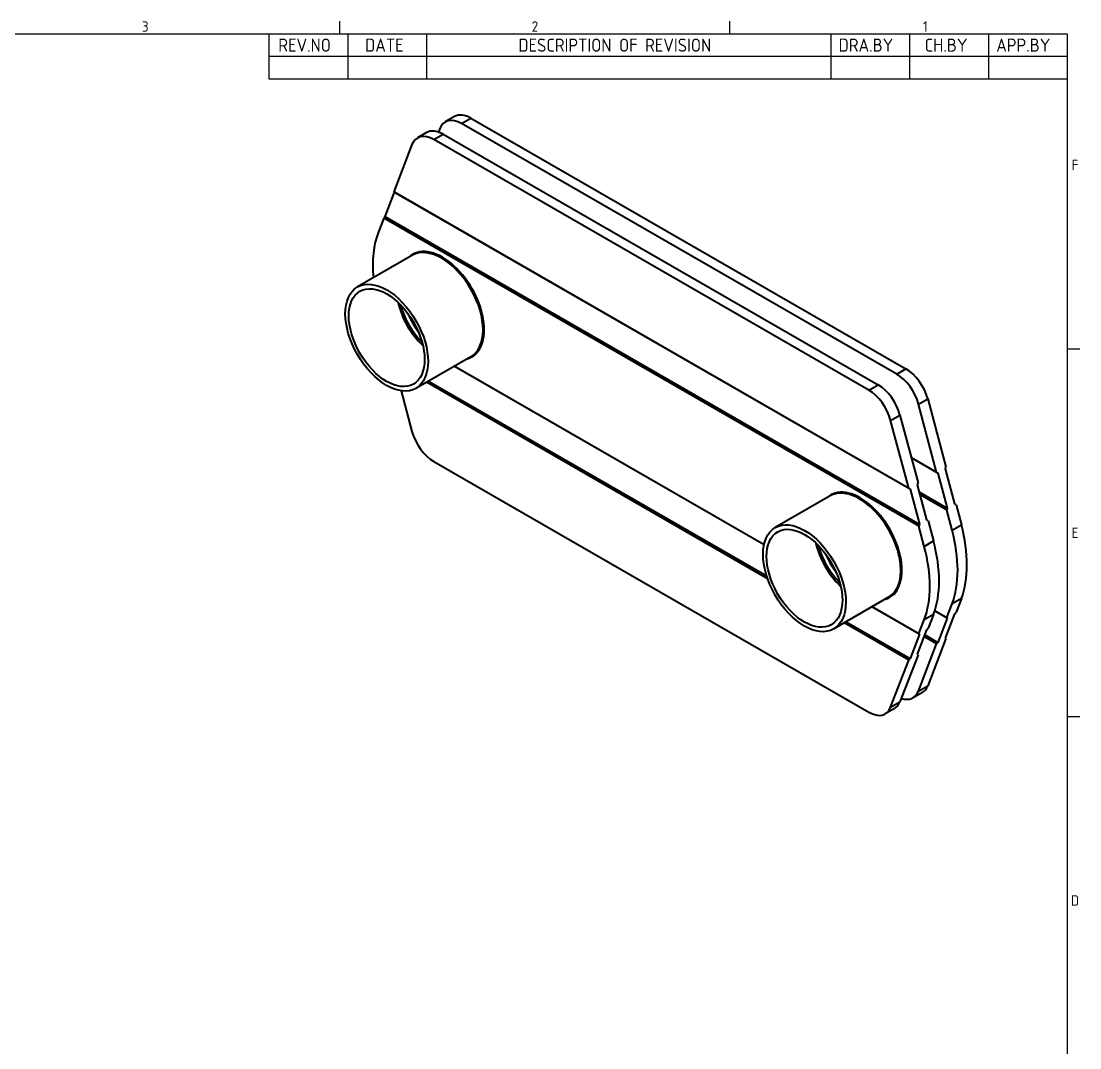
# Model space of a CAD drawing. Header units: millimetres. Extents: x 0 to 1188, y 0 to 840.
# Drawn here: x 769.7 to 1172.8, y 433.9 to 824.8 of the extents above; entities that cross this region are included whole.
import ezdxf

# ---------------------------------------------------------------- set-up
doc = ezdxf.new("R2010")
doc.units = ezdxf.units.MM
doc.header["$LTSCALE"] = 2
doc.layers.get('0').update_dxf_attribs({"color": 3, "lineweight": 25})
for name, color, linetype, lineweight in [('가시적인 것(ISO)', 3, 'Continuous', 40), ('가시적인 좁은 것(ISO)', 3, 'Continuous', 35), ('경계(ISO)', 7, 'Continuous', 25), ('기호(ISO)', 5, 'Continuous', 25)]:
    doc.layers.add(name, color=color, linetype=linetype, lineweight=lineweight)
doc.styles.add('ISO Proportiona M2B', font='isocp.shx')
doc.styles.add('문자 텍스트_PSTEK_POSCO', font='isocp.shx')

# ---------------------------------------------------------------- blocks, each defined once
blk = doc.blocks.new('경계 Default Border')
at = {"layer": '경계(ISO)'}
for p, q in [((445.4999923706055, 410), (445.4999923706055, 412.400016784668)), ((519.7499847412109, 410), (519.7499847412109, 412.400016784668)), ((584.0000152587891, 350), (586.3999938964844, 350)), ((584.0000152587891, 280), (586.3999938964844, 280))]:
    blk.add_line(p, q, dxfattribs=at)
at = {"layer": '경계(ISO)', "flags": 128}
blk.add_lwpolyline([(10, 10), (10, 410), (584.0000152587891, 410), (584.0000152587891, 10), (10, 10)], dxfattribs=at)
at = {"layer": '경계(ISO)', "color": 2, "char_height": 2.000000029802322, "attachment_point": 7, "style": '문자 텍스트_PSTEK_POSCO'}
for s, insert in [('3', (407.8206930345746, 410.3809296778403)), ('2', (482.043492964537, 410.3809296778403)), ('1', (556.5323774223158, 410.4)), ('F', (584.8296930082771, 383.9999999850988)), ('E', (584.8296930082771, 313.9809296629392)), ('D', (584.718846771929, 243.9809296629392))]:
    blk.add_mtext(s, dxfattribs=dict(at, insert=insert))

msp = doc.modelspace()

# ---------------------------------------------------------------- linework, layer by layer
at = {"layer": '가시적인 것(ISO)'}
for p, q in [((934.674384166276, 788.4756626807381), (931.1388502603438, 786.439684111775)), ((940.9122868110813, 787.8627087894552), (1106.599464396383, 692.4498088737563)), ((924.0677824484794, 782.3677269738484), (920.5322485425472, 780.3317484048853)), ((929.070965100291, 783.885596063466), (928.5606928072157, 782.5585136311788)), ((1103.063930490451, 690.4138303047932), (937.3767529051491, 785.8267302204921)), ((1092.457328772654, 684.3058945979035), (926.7701511873524, 779.7187945136025)), ((930.3056850932846, 781.7547730825656), (1095.992862678586, 686.3418731668668)), ((918.4643633824944, 777.7776603565765), (911.5733287280432, 759.8559131751091)), ((908.219753127418, 750.4182551275982), (911.773523797862, 759.6606668538938)), ((911.773523797862, 759.6606668538938), (911.5733287280432, 759.8559131751091)), ((911.5733287280432, 759.8559131751091), (1107.654151231978, 646.9404771974278)), ((1108.161062943346, 646.5686045092896), (911.773523797862, 759.6606668538938)), ((907.7128414160504, 749.8158130925902), (908.219753127418, 750.4182551275982)), ((908.219753127418, 750.4182551275982), (1111.714833613796, 633.2332319366046)), ((907.7128414160504, 749.8158130925902), (905.6799106419114, 744.5287011858161)), ((1111.514638543977, 632.4541635346739), (907.7128414160504, 749.8158130925902)), ((918.6727169874098, 735.6502852097278), (897.7350811478796, 723.5931026205542)), ((940.9046020135052, 697.0439931294661), (919.9669661739747, 684.9868105402924)), ((934.6362566946743, 693.4342931317976), (1052.582547956607, 625.5135412208119)), ((1052.567168476567, 625.4424360265676), (934.5668288722964, 693.3943123079074)), ((1053.917119564919, 612.4818056717287), (923.9885553007041, 687.3026896954768)), ((924.7650899042684, 687.7498662331597), (1053.548976323954, 613.5881583400422)), ((914.3429224293856, 684.0593611803542), (918.4643633825226, 668.5938301309218)), ((1118.260752949775, 653.0484129043173), (1111.369718295312, 678.9067259611111)), ((1114.905252201244, 680.9427045300741), (1121.796286855707, 655.0843914732804)), ((1104.298650483447, 674.8347688231845), (1111.18968513791, 648.9764557663909)), ((1107.654151231978, 646.9404771974278), (1100.763116577515, 672.7987902542214)), ((1108.625961141532, 658.5967205036493), (1118.260752949775, 653.0484129043173)), ((1118.767664661142, 652.6765402161791), (1108.651133262488, 658.5022631954779)), ((926.7701511873839, 657.0867257872396), (1092.457328772685, 561.6738258715408)), ((1121.596091785888, 654.3053230713497), (1121.796286855707, 655.0843914732804)), ((1125.149862456338, 640.9699504986647), (1121.596091785888, 654.3053230713497)), ((1118.260752949775, 653.0484129043173), (1118.767664661142, 652.6765402161791)), ((1118.767664661142, 652.6765402161791), (1122.321435331592, 639.3411676434941)), ((1107.654151231978, 646.9404771974278), (1108.161062943346, 646.5686045092896)), ((1108.161062943346, 646.5686045092896), (1111.714833613795, 633.2332319366046)), ((1110.989490068092, 648.1973873644602), (1111.18968513791, 648.9764557663909)), ((1114.543260738541, 634.8620147917752), (1110.989490068092, 648.1973873644602)), ((1111.723164342526, 645.4443060027595), (1122.321435331592, 639.3411676434941)), ((1077.771742754407, 644.0312496064664), (1056.834106914876, 631.9740670172927)), ((1122.121240261773, 638.5620992415634), (1112.004708863119, 644.3878222208622)), ((1122.321435331592, 639.3411676434941), (1122.121240261773, 638.5620992415634)), ((1124.154171035916, 630.9336133876259), (1122.121240261773, 638.5620992415634)), ((1125.656774167706, 640.5980778105265), (1125.149862456338, 640.9699504986647)), ((1125.656774167706, 640.5980778105265), (1127.689704941848, 632.9695919565892)), ((1111.714833613795, 633.2332319366046), (1111.514638543977, 632.4541635346739)), ((1115.050172449909, 634.490142103637), (1114.543260738541, 634.8620147917752)), ((1115.050172449909, 634.490142103637), (1117.083103224051, 626.8616562496995)), ((1113.547569318119, 624.8256776807364), (1111.514638543977, 632.4541635346739)), ((1100.003627780502, 605.4249575262045), (1079.065991940972, 593.3677749370308)), ((1127.689704941855, 605.0078334751798), (1125.656774167716, 599.7207215684057)), ((1111.714833613806, 591.3815609713376), (1093.665854639293, 601.7752767046459)), ((1093.735282461671, 601.8152575285361), (1111.514638543988, 591.5768072925529)), ((1122.121240261784, 597.6847429994425), (1124.154171035923, 602.9718549062167)), ((1111.514638543988, 591.5768072925529), (1113.547569318126, 596.8639191993271)), ((1117.083103224059, 598.8998977682903), (1115.05017244992, 593.6127858615162)), ((1122.321435331603, 597.4894966782272), (1117.556310878892, 600.2335493509712)), ((1117.578200200412, 600.3009057768276), (1122.121240261784, 597.6847429994425)), ((1122.321435331603, 597.4894966782272), (1118.767664661159, 588.2470849519316)), ((1121.596091785905, 589.8758678071022), (1125.149862456349, 599.1182795333978)), ((1122.121240261784, 597.6847429994425), (1122.321435331603, 597.4894966782272)), ((1125.149862456349, 599.1182795333978), (1125.656774167716, 599.7207215684057)), ((1107.654151231995, 581.5367072100341), (1083.087581067701, 595.6836540922152)), ((1083.864115671265, 596.1308306298981), (1108.161062943362, 582.1391492450421)), ((1110.989490068108, 583.7679321002126), (1114.543260738552, 593.0103438265082)), ((1114.543260738552, 593.0103438265082), (1115.05017244992, 593.6127858615162)), ((1111.714833613806, 591.3815609713376), (1108.161062943362, 582.1391492450421)), ((1111.514638543988, 591.5768072925529), (1111.714833613806, 591.3815609713376)), ((1118.260752949791, 587.6446429169237), (1113.528041943526, 590.3700299272627)), ((1113.809586464119, 591.1022522960963), (1118.767664661159, 588.2470849519316)), ((1121.796286855724, 589.6806214858868), (1114.905252201272, 571.7588743044195)), ((1121.796286855724, 589.6806214858868), (1121.596091785905, 589.8758678071022)), ((1111.36971829534, 569.7228957354562), (1118.260752949791, 587.6446429169237)), ((1118.767664661159, 588.2470849519316), (1118.260752949791, 587.6446429169237)), ((1100.763116577543, 563.6149600285667), (1107.654151231995, 581.5367072100341)), ((1111.189685137927, 583.5726857789973), (1104.298650483476, 565.65093859753)), ((1108.161062943362, 582.1391492450421), (1107.654151231995, 581.5367072100341)), ((1111.189685137927, 583.5726857789973), (1110.989490068108, 583.7679321002126)), ((1112.837367041219, 569.2047862561107), (1109.301833135287, 567.1688076871475)), ((1102.230765323423, 563.0968505492211), (1098.695231417491, 561.0608719802578))]:
    msp.add_line(p, q, dxfattribs=at)
for centre, major_axis, ratio, start_param, end_param in [((937.3767529051518, 775.6073911599617), (-6.237902644807887, 10.83229295181315), 0.5780931159156397, 5.499720852204867, 6.721451328600882), ((940.912286811084, 777.6433697289249), (-6.237902644807887, 10.83229295181316), 0.5780931159156395, 5.499720852204868, 6.283185307179591), ((930.3056850932874, 771.5354340220354), (-6.237902644807887, 10.83229295181316), 0.5780931159156395, 5.499720852204868, 6.283185307179591), ((926.7701511873552, 769.4994554530723), (-6.237902644807887, 10.83229295181315), 0.5780931159156397, 5.499720852204867, 6.721451328600882), ((938.9030618613535, 711.4158815717992), (24.95161057923379, -43.3291718072505), 0.5780931159156396, 3.579858675010694, 4.041178247380694), ((930.0642270965205, 716.5058279942024), (-11.22822476065412, 19.49812731326354), 0.5780931159156396, 3.000053180265365, 6.424724780504006), ((929.7886595004575, 716.347139169597), (-11.11594251304759, 19.3031460401309), 0.5780931159156395, 3.141592653589798, 6.283185307179591), ((926.5286931905882, 714.4698494252393), (-9.787642852189705, 16.99651641259605), 0.5780931159156395, 1.069232987954274, 2.072359665635711), ((926.5286931905882, 714.4698494252393), (-9.211410088804385, 15.99587205232876), 0.5780931159156396, 1.115059497922292, 2.02653315566765), ((928.9064764289714, 715.83912372547), (-10.18025711632629, 17.67830209735875), 0.5780931159156396, 1.376661178753965, 1.764931474835842), ((1103.063930490453, 680.194491244263), (-6.237902644808489, 10.8322929518127), 0.5780931159156396, 4.277990375808784, 5.499720852204726), ((1106.599464396385, 682.2304698132261), (6.237902644807208, -10.83229295181347), 0.5780931159156396, 1.136397722219195, 2.358128198615312), ((1095.992862678589, 676.1225341063366), (6.237902644807208, -10.83229295181347), 0.5780931159156396, 1.136397722219195, 2.358128198615312), ((1092.457328772657, 674.0865555373733), (-6.237902644808489, 10.8322929518127), 0.5780931159156396, 4.277990375808784, 5.499720852204726), ((926.7701511873813, 667.3060648477699), (6.2379026448085, -10.83229295181272), 0.5780931159156395, 4.277990375808784, 5.499720852204726), ((1089.163252863517, 624.8867923909409), (-11.22822476065412, 19.49812731326354), 0.5780931159156396, 3.000053180265365, 6.424724780504006), ((1088.887685267454, 624.7281035663353), (-11.11594251304759, 19.3031460401309), 0.5780931159156395, 3.141592653589788, 6.283185307179584), ((1094.466553722413, 638.120653089197), (24.95161057923137, -43.32917180725229), 0.5780931159156396, 0.4382660214213168, 1.13639772221905), ((1090.931019816481, 636.0846745202339), (-24.95161057923395, 43.32917180725082), 0.5780931159156394, 3.579858675010692, 4.277990375808599), ((1085.627718957585, 622.8508138219777), (-9.787642852189705, 16.99651641259605), 0.5780931159156395, 1.069232987954269, 2.072359665635709), ((1085.627718957585, 622.8508138219777), (-9.211410088804385, 15.99587205232876), 0.5780931159156396, 1.115059497922292, 2.026533155667648), ((1083.859952004616, 632.0127173823074), (24.95161057923137, -43.32917180725229), 0.5780931159156396, 0.4382660214213168, 1.13639772221905), ((1088.005502195968, 624.2200881222085), (-10.18025711632629, 17.67830209735875), 0.5780931159156396, 1.376661178753958, 1.764931474835837), ((1080.324418098684, 629.9767388133442), (-24.95161057923395, 43.32917180725082), 0.5780931159156394, 3.579858675010692, 4.277990375808599), ((1103.063930490479, 578.0011006389606), (6.237902644807814, -10.83229295181303), 0.5780931159156397, 5.698449683417712, 6.721451328600922), ((1106.599464396412, 580.0370792079236), (6.237902644807745, -10.83229295181291), 0.5780931159156396, 0, 0.4382660214213221), ((1095.992862678615, 573.929143501034), (6.237902644807745, -10.83229295181291), 0.5780931159156396, 0, 0.4382660214213221), ((1092.457328772683, 571.893164932071), (6.237902644807826, -10.83229295181304), 0.5780931159156395, 5.499720852204867, 6.721451328600902)]:
    msp.add_ellipse(centre, major_axis=major_axis, ratio=ratio, start_param=start_param, end_param=end_param, dxfattribs=at)
for centre, major_axis, ratio in [((908.8510236609272, 704.2899565804232), (-11.11594251304873, 19.30314604013024), 0.5780931159156397), ((908.8510236609272, 704.2899565804232), (-10.1802571163264, 17.67830209735894), 0.5780931159156396), ((1067.950049427924, 612.6709209771617), (-11.11594251304873, 19.30314604013024), 0.5780931159156397), ((1067.950049427924, 612.6709209771617), (-10.1802571163264, 17.67830209735894), 0.5780931159156396)]:
    msp.add_ellipse(centre, major_axis=major_axis, ratio=ratio, dxfattribs=at)
at = {"layer": '가시적인 좁은 것(ISO)'}
for p, q in [((937.3767529051491, 785.8267302204921), (940.9122868110813, 787.8627087894552)), ((926.7701511873524, 779.7187945136025), (930.3056850932846, 781.7547730825656)), ((1103.063930490451, 690.4138303047932), (1106.599464396383, 692.4498088737563)), ((1092.457328772654, 684.3058945979035), (1095.992862678586, 686.3418731668668)), ((1111.369718295312, 678.9067259611111), (1114.905252201244, 680.9427045300741)), ((1100.763116577515, 672.7987902542214), (1104.298650483447, 674.8347688231845)), ((1124.154171035916, 630.9336133876259), (1127.689704941848, 632.9695919565892)), ((1113.547569318119, 624.8256776807364), (1117.083103224051, 626.8616562496995)), ((1127.689704941855, 605.0078334751798), (1124.154171035923, 602.9718549062167)), ((1117.083103224059, 598.8998977682903), (1113.547569318126, 596.8639191993271)), ((1111.36971829534, 569.7228957354562), (1114.905252201272, 571.7588743044195)), ((1100.763116577543, 563.6149600285667), (1104.298650483476, 565.65093859753))]:
    msp.add_line(p, q, dxfattribs=at)
at = {"layer": '기호(ISO)'}
for p, q in [((864.0000305175781, 820), (1168.000030517578, 820)), ((864.0000305175781, 820), (864.0000305175781, 811.44)), ((894.0000305175781, 820), (894.0000305175781, 811.44)), ((924.0000305175781, 820), (924.0000305175781, 811.44)), ((1078.000030517578, 820), (1078.000030517578, 811.44)), ((1108.000030517578, 820), (1108.000030517578, 811.44)), ((1138.000030517578, 820), (1138.000030517578, 811.44)), ((1168.000030517578, 820), (1168.000030517578, 811.44)), ((864.0000305175781, 811.44), (1168.000030517578, 811.44)), ((864.0000305175781, 811.44), (864.0000305175781, 802.8800000000001)), ((894.0000305175781, 811.44), (894.0000305175781, 802.8800000000001)), ((924.0000305175781, 811.44), (924.0000305175781, 802.8800000000001)), ((1078.000030517578, 811.44), (1078.000030517578, 802.8800000000001)), ((1108.000030517578, 811.44), (1108.000030517578, 802.8800000000001)), ((1138.000030517578, 811.44), (1138.000030517578, 802.8800000000001)), ((1168.000030517578, 811.44), (1168.000030517578, 802.8800000000001)), ((864.0000305175781, 802.8800000000001), (1168.000030517578, 802.8800000000001))]:
    msp.add_line(p, q, dxfattribs=at)

# ---------------------------------------------------------------- block references
at = {"xscale": 2, "yscale": 2, "zscale": 2}
msp.add_blockref('경계 Default Border', (0, 0), dxfattribs=at)

# ---------------------------------------------------------------- texts
at = {"layer": '기호(ISO)', "color": 2, "char_height": 5, "attachment_point": 7, "style": 'ISO Proportiona M2B'}
for s, insert in [('REV.NO', (867.5742632540397, 813.1663648418896)), ('DATE', (900.6284940632514, 813.1663648418896)), ('DESCRIPTION OF REVISION', (959.014071384304, 813.1663648418896)), ('DRA.BY', (1080.951498428219, 813.1663648418896)), ('CH.BY', (1113.728613534802, 813.1663648418896)), ('APP.BY', (1140.955498438459, 813.1663648418896))]:
    msp.add_mtext(s, dxfattribs=dict(at, insert=insert))

doc.saveas('drawing.dxf')
